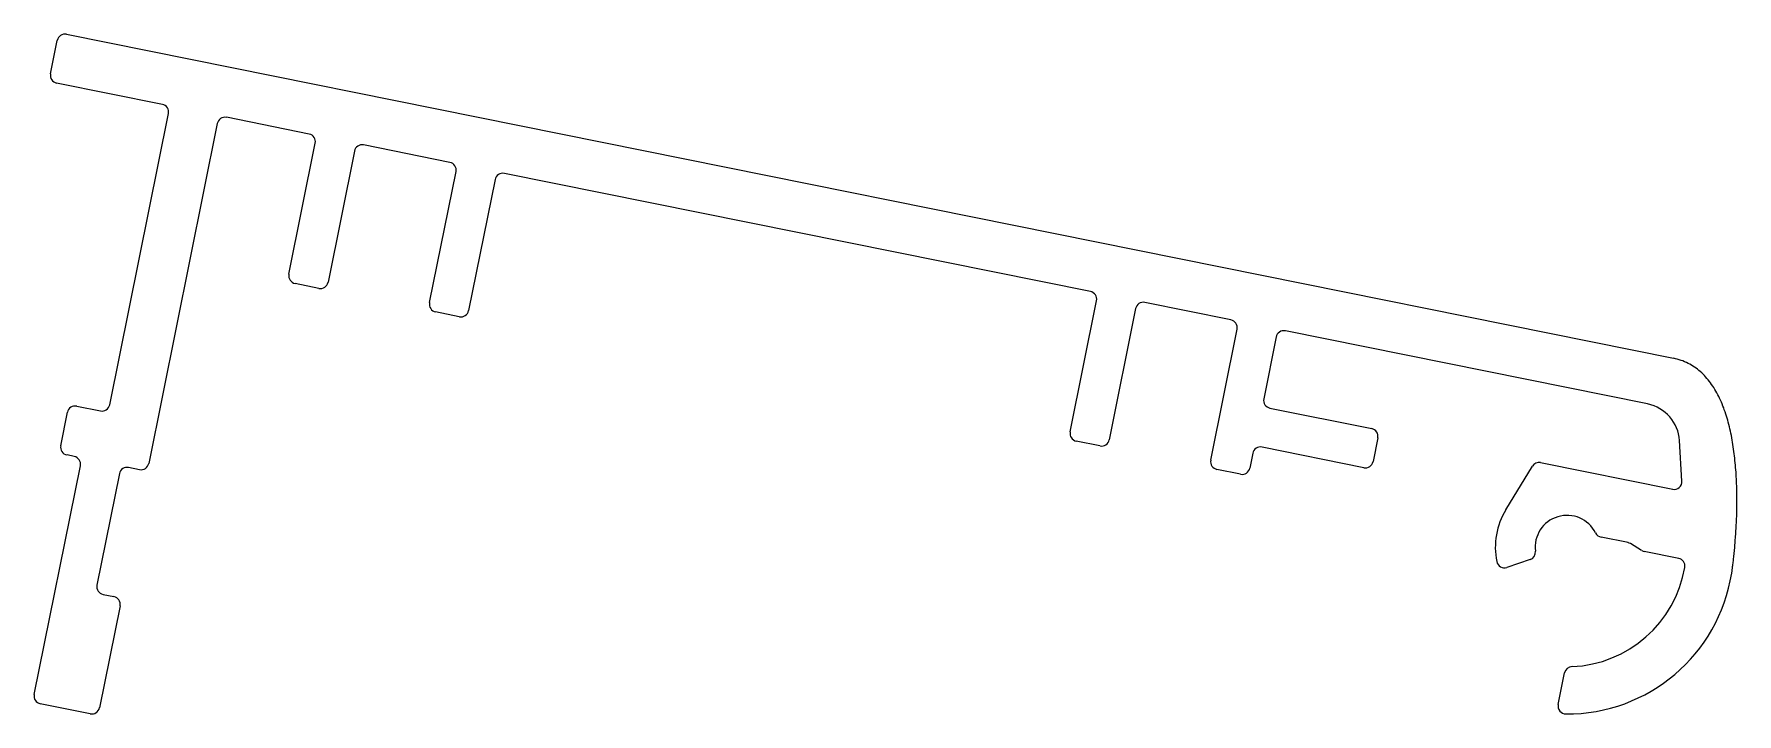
# Model space of a CAD drawing. Extents: x -30 to 78, y 22 to 66.
import ezdxf

# ---------------------------------------------------------------- set-up
doc = ezdxf.new("R2010")
doc.units = 0
doc.layers.get('0').update_dxf_attribs({"linetype": 'CONTINUOUS'})

msp = doc.modelspace()

# ---------------------------------------------------------------- linework, layer by layer
for p, q in [((-29.4, 63.28), (-28.97, 65.41)), ((-28.39, 65.8), (74.06, 45.14)), ((-22.27, 61.33), (-29.01, 62.69)), ((-25.63, 42.18), (-21.88, 60.74)), ((-18.77, 60.11), (-23.14, 38.44)), ((-12.91, 59.44), (-18.18, 60.51)), ((-14.2, 50.5), (-12.52, 58.85)), ((-3.94, 57.63), (-9.44, 58.74)), ((-10.03, 58.35), (-11.71, 49.99)), ((-5.24, 48.69), (-3.55, 57.04)), ((-1.06, 56.54), (-2.75, 48.19)), ((36.89, 49.4), (-0.47, 56.93)), ((-12.3, 49.6), (-13.81, 49.91)), ((-3.34, 47.79), (-4.85, 48.1)), ((35.6, 40.45), (37.28, 48.81)), ((39.77, 48.31), (38.09, 39.95)), ((45.85, 47.59), (40.36, 48.7)), ((44.56, 38.64), (46.24, 47)), ((72.41, 42.23), (49.32, 46.89)), ((48.73, 46.5), (47.94, 42.56)), ((-28.75, 39.57), (-28.32, 41.7)), ((-27.73, 42.09), (-26.22, 41.79)), ((48.33, 41.97), (54.82, 40.66)), ((37.5, 39.56), (35.99, 39.86)), ((47.24, 39.09), (47.05, 38.14)), ((54.32, 38.17), (47.83, 39.48)), ((55.21, 40.07), (54.91, 38.56)), ((74.6, 37.32), (74.44, 39.9)), ((-30.44, 23.71), (-27.5, 38.29)), ((-27.89, 38.88), (-28.35, 38.98)), ((-23.73, 38.04), (-24.42, 38.18)), ((46.46, 37.75), (44.95, 38.06)), ((63.37, 35.48), (65.07, 38.26)), ((65.59, 38.49), (74.01, 36.79)), ((-25.01, 37.79), (-26.44, 30.68)), ((71.16, 33.39), (69.44, 33.74)), ((72.03, 32.9), (71.32, 33.33)), ((74.39, 32.39), (72.2, 32.83)), ((64.92, 32.31), (63.44, 31.81)), ((-24.97, 29.36), (-26.28, 22.87)), ((-26.05, 30.09), (-25.36, 29.95)), ((66.71, 23.07), (67.11, 25.09)), ((-26.87, 22.48), (-30.05, 23.12))]:
    msp.add_line(p, q)
msp.add_polyline3d([(77.77, 31.44, 0), (77.77, 31.47, 0), (77.78, 31.51, 0), (77.79, 31.55, 0), (77.79, 31.6, 0), (77.8, 31.64, 0), (77.81, 31.7, 0), (77.82, 31.75, 0), (77.82, 31.81, 0), (77.83, 31.87, 0), (77.84, 31.94, 0), (77.85, 32, 0), (77.86, 32.08, 0), (77.87, 32.15, 0), (77.88, 32.23, 0), (77.88, 32.31, 0), (77.89, 32.39, 0), (77.9, 32.47, 0), (77.91, 32.56, 0), (77.92, 32.65, 0), (77.93, 32.75, 0), (77.94, 32.84, 0), (77.95, 32.94, 0), (77.96, 33.04, 0), (77.97, 33.14, 0), (77.98, 33.25, 0), (77.99, 33.35, 0), (78, 33.46, 0), (78, 33.58, 0), (78.01, 33.69, 0), (78.02, 33.8, 0), (78.03, 33.92, 0), (78.04, 34.04, 0), (78.04, 34.16, 0), (78.05, 34.28, 0), (78.06, 34.41, 0), (78.06, 34.53, 0), (78.07, 34.66, 0), (78.08, 34.79, 0), (78.08, 34.92, 0), (78.09, 35.05, 0), (78.09, 35.19, 0), (78.09, 35.32, 0), (78.1, 35.46, 0), (78.1, 35.59, 0), (78.1, 35.73, 0), (78.1, 35.87, 0), (78.1, 36.01, 0), (78.1, 36.15, 0), (78.1, 36.29, 0), (78.1, 36.43, 0), (78.1, 36.58, 0), (78.1, 36.72, 0), (78.09, 36.86, 0), (78.09, 37.01, 0), (78.08, 37.15, 0), (78.08, 37.3, 0), (78.07, 37.45, 0), (78.06, 37.59, 0), (78.06, 37.74, 0), (78.05, 37.89, 0), (78.04, 38.03, 0), (78.02, 38.18, 0), (78.01, 38.33, 0), (78, 38.48, 0), (77.98, 38.62, 0), (77.97, 38.77, 0), (77.95, 38.92, 0), (77.93, 39.06, 0), (77.91, 39.21, 0), (77.89, 39.36, 0), (77.87, 39.5, 0), (77.85, 39.65, 0), (77.83, 39.79, 0), (77.8, 39.93, 0), (77.77, 40.08, 0), (77.75, 40.22, 0), (77.72, 40.36, 0), (77.69, 40.5, 0), (77.66, 40.64, 0), (77.62, 40.78, 0), (77.59, 40.92, 0), (77.55, 41.06, 0), (77.52, 41.19, 0), (77.48, 41.33, 0), (77.44, 41.46, 0), (77.39, 41.59, 0), (77.35, 41.72, 0), (77.3, 41.85, 0), (77.26, 41.98, 0), (77.21, 42.1, 0), (77.16, 42.23, 0), (77.11, 42.35, 0), (77.05, 42.47, 0), (77, 42.59, 0), (76.94, 42.71, 0), (76.88, 42.82, 0), (76.82, 42.94, 0), (76.76, 43.05, 0), (76.7, 43.16, 0), (76.63, 43.27, 0), (76.56, 43.37, 0), (76.49, 43.47, 0), (76.42, 43.57, 0), (76.35, 43.67, 0), (76.27, 43.77, 0), (76.19, 43.86, 0), (76.11, 43.95, 0), (76.03, 44.04, 0), (75.95, 44.13, 0), (75.86, 44.21, 0), (75.77, 44.29, 0), (75.68, 44.37, 0), (75.59, 44.44, 0), (75.5, 44.51, 0), (75.4, 44.58, 0), (75.3, 44.64, 0), (75.2, 44.71, 0), (75.1, 44.76, 0), (74.99, 44.82, 0), (74.88, 44.87, 0), (74.77, 44.92, 0), (74.66, 44.97, 0), (74.54, 45.01, 0), (74.42, 45.05, 0), (74.3, 45.08, 0), (74.18, 45.11, 0), (74.06, 45.14, 0)])
for centre, radius, start, end in [((-28.48, 65.31), 0.5, 78.597, 168.597), ((-28.91, 63.18), 0.5, 168.597, 258.597), ((-22.37, 60.84), 0.5, 348.597, 78.597), ((-18.28, 60.01), 0.5, 78.597, 168.597), ((-13.01, 58.95), 0.5, 348.597, 78.597), ((-9.54, 58.25), 0.5, 78.597, 168.597), ((-4.04, 57.14), 0.5, 348.597, 78.597), ((-0.57, 56.44), 0.5, 78.597, 168.597), ((-13.71, 50.4), 0.5, 168.597, 258.597), ((-12.2, 50.09), 0.5, 258.597, 348.597), ((36.79, 48.91), 0.5, 348.597, 78.597), ((-4.75, 48.59), 0.5, 168.597, 258.597), ((-3.24, 48.28), 0.5, 258.597, 348.597), ((40.26, 48.21), 0.5, 78.597, 168.597), ((45.75, 47.1), 0.5, 348.597, 78.597), ((49.22, 46.4), 0.5, 78.597, 168.597), ((48.43, 42.46), 0.5, 168.597, 258.597), ((-27.83, 41.6), 0.5, 78.597, 168.597), ((-26.12, 42.28), 0.5, 258.597, 348.597), ((71.91, 39.74), 2.54, 3.597, 78.597), ((36.09, 40.35), 0.5, 168.597, 258.597), ((54.72, 40.17), 0.5, 348.597, 78.597), ((-28.26, 39.47), 0.5, 168.597, 258.597), ((37.6, 40.05), 0.5, 258.597, 348.597), ((47.73, 38.99), 0.5, 78.597, 168.597), ((-27.99, 38.39), 0.5, 348.597, 78.597), ((-24.52, 37.69), 0.5, 78.597, 168.597), ((-23.63, 38.54), 0.5, 258.597, 348.597), ((45.05, 38.55), 0.5, 168.597, 258.597), ((46.56, 38.24), 0.5, 258.597, 348.597), ((54.42, 38.66), 0.5, 258.597, 348.597), ((65.49, 38), 0.5, 78.597, 148.597), ((74.1, 37.28), 0.5, 258.597, 3.597), ((67.27, 33.1), 4.57, 148.597, 191.5438), ((67.27, 33.1), 2.03, 26.5555, 187.2078), ((69.54, 34.23), 0.5, 206.5555, 258.597), ((64.76, 32.78), 0.5, 288.597, 7.2078), ((71.06, 32.9), 0.5, 58.597, 78.597), ((72.3, 33.32), 0.5, 238.597, 258.597), ((63.28, 32.28), 0.5, 191.5438, 288.597), ((67.27, 33.1), 7.62, 272.3583, 350.2968), ((74.29, 31.9), 0.5, 350.2968, 78.597), ((-25.95, 30.58), 0.5, 168.597, 258.597), ((67.27, 33.1), 10.63, 269.5903, 350.9937), ((-25.46, 29.46), 0.5, 348.597, 78.597), ((67.61, 24.99), 0.5, 92.3583, 168.597), ((-29.95, 23.61), 0.5, 168.597, 258.597), ((-26.77, 22.97), 0.5, 258.597, 348.597), ((67.2, 22.97), 0.5, 168.597, 269.5903)]:
    msp.add_arc(centre, radius, start, end)

doc.saveas('drawing.dxf')
